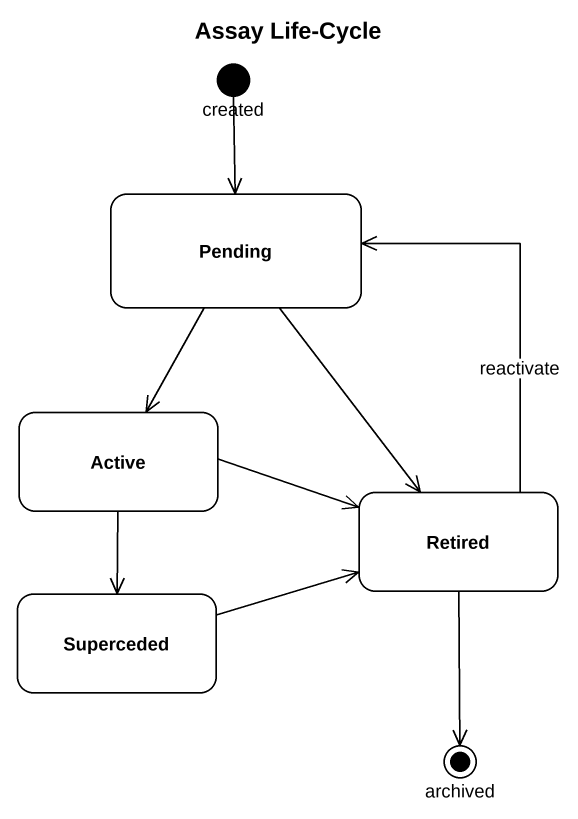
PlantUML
@startuml
title Assay Life-Cycle
hide empty description
state created <<start>>
state Pending
state Active
state Retired
state Superceded
state archived <<end>>
created --> Pending
Pending --> Active
Pending --> Retired
Active -right-> Retired
Active --> Superceded
Retired -up-> Pending : reactivate
Retired --> archived
Superceded -right-> Retired
@enduml
